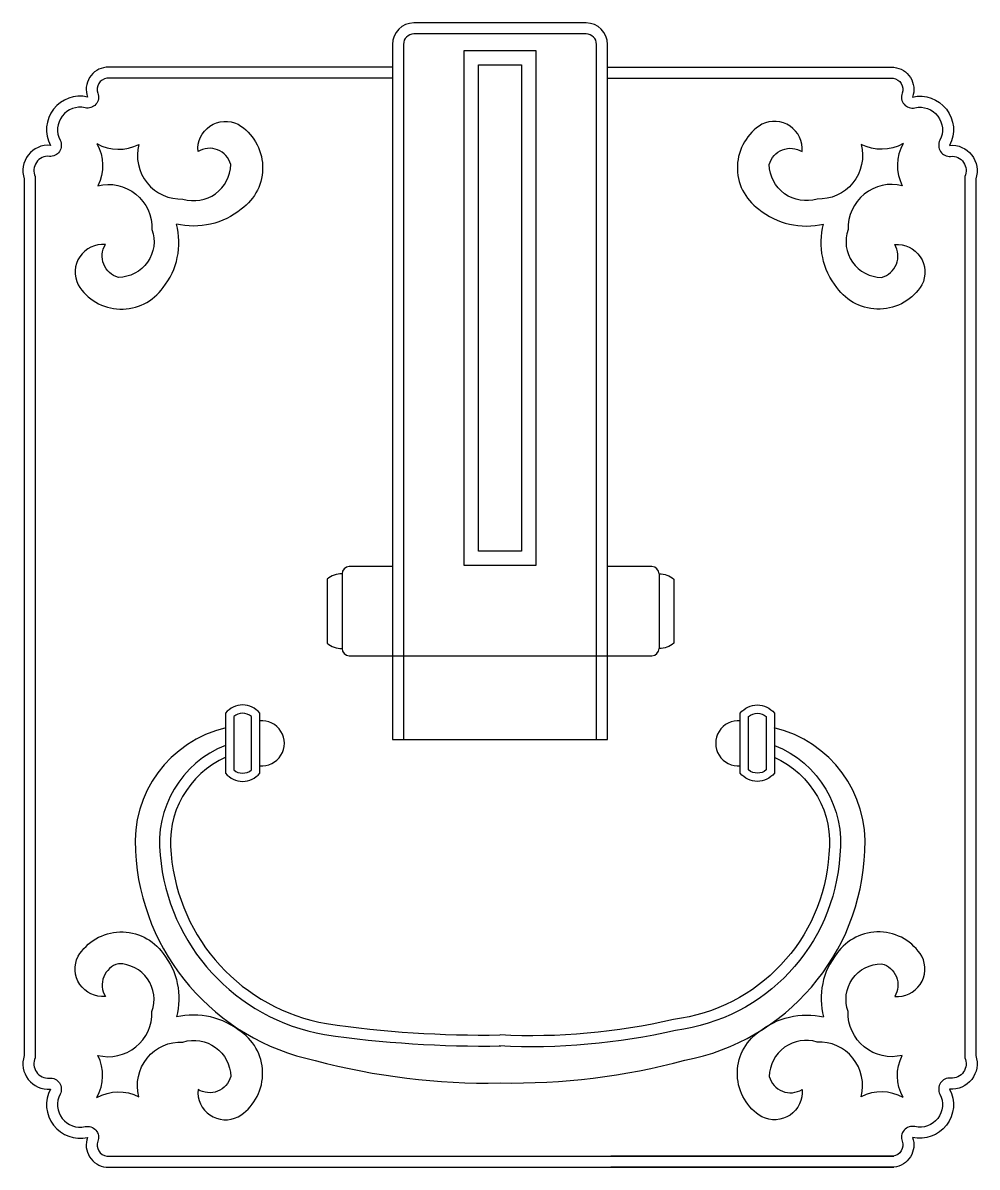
# Model space of a CAD drawing. Header units: metres. Extents: x 641 to 814, y 905 to 1112.
import ezdxf

# ---------------------------------------------------------------- set-up
doc = ezdxf.new("R2010")
doc.units = ezdxf.units.M
doc.layers.add('3', color=3, linetype='Continuous')
doc.layers.add('4', color=4, linetype='Continuous')

msp = doc.modelspace()

# ---------------------------------------------------------------- linework, layer by layer
at = {"layer": '3'}
for p, q in [((656.07, 1104.1), (656.07, 1104.1)), ((698.83, 1012.22), (698.83, 998.67)), ((756.31, 1012.22), (756.31, 998.67))]:
    msp.add_line(p, q, dxfattribs=at)
for points in [[(744.97, 982.16), (744.97, 1108.25, 0.41), (743.07, 1110.15), (711.87, 1110.15, 0.41), (709.97, 1108.25), (709.97, 982.16)], [(707.97, 1102.1), (656.18, 1102.1, 0.48), (654.57, 1099.41, -0.6), (652.25, 1096.75, 0.64), (647.72, 1090.86, -0.59), (645.77, 1087.94, 0.58), (643.22, 1084.26), (643.22, 924.45, 0.58), (645.77, 920.76, -0.59), (647.72, 917.84, 0.64), (652.25, 911.95, -0.6), (654.57, 909.29, 0.48), (656.18, 906.61), (798.87, 906.61)], [(746.97, 1102.1), (798.76, 1102.1, -0.48), (800.37, 1099.41, 0.6), (802.69, 1096.75, -0.64), (807.22, 1090.86, 0.59), (809.17, 1087.94, -0.58), (811.72, 1084.26), (811.72, 924.45, -0.58), (809.17, 920.76, 0.59), (807.22, 917.84, -0.64), (802.69, 911.95, 0.6), (800.37, 909.29, -0.48), (798.76, 906.61), (747.57, 906.61)], [(677.71, 981.11, 0.34), (665.86, 961.18, 0.34), (695.64, 928.66, 0.04), (727.61, 926.59, 0.09)], [(777.23, 981.11, -0.34), (789.08, 961.18, -0.36), (759.31, 929.41, -0.07), (727.33, 926.59, -0.09)]]:
    msp.add_lwpolyline(points, format="xyb", dxfattribs=at)
for points in [[(723.57, 1016.33), (723.57, 1104.53), (731.37, 1104.53), (731.37, 1016.33)], [(731.37, 1022.4), (731.37, 1016.33), (723.57, 1016.33), (723.57, 1022.4)]]:
    msp.add_lwpolyline(points, dxfattribs=at)
for points in [[(679.21, 986.35), (679.21, 976.65, 0.37), (682.4, 976.65), (682.4, 986.35, 0.37)], [(775.73, 986.35), (775.73, 976.65, -0.37), (772.54, 976.65), (772.54, 986.35, -0.37)]]:
    msp.add_lwpolyline(points, format="xyb", close=True, dxfattribs=at)
at = {"layer": '4'}
for points in [[(707.97, 982.16), (746.97, 982.16), (746.97, 1108.25, 0.41), (743.07, 1112.15), (711.87, 1112.15, 0.41), (707.97, 1108.25)], [(677.71, 986.95), (677.71, 976.06, 0.48), (683.9, 976.06), (683.9, 986.95, 0.48)], [(777.23, 986.95), (777.23, 976.06, -0.48), (771.04, 976.06), (771.04, 986.95, -0.48)]]:
    msp.add_lwpolyline(points, format="xyb", close=True, dxfattribs=at)
for points in [[(720.97, 1013.73), (720.97, 1107.13), (733.97, 1107.13), (733.97, 1013.73)], [(733.97, 1022.55), (733.97, 1013.73), (720.97, 1013.73), (720.97, 1022.55)]]:
    msp.add_lwpolyline(points, dxfattribs=at)
for points in [[(707.97, 1104.1), (656.07, 1104.1, 0.49), (652.7, 1098.7, 0.64), (645.95, 1089.94, 0.54), (641.22, 1083.87), (641.22, 924.83, 0.54), (645.95, 918.76, 0.64), (652.7, 910, 0.49), (656.07, 904.61), (656.07, 904.61), (798.87, 904.61)], [(746.97, 1104.1), (798.87, 1104.1, -0.49), (802.25, 1098.7, -0.64), (808.99, 1089.94, -0.54), (813.72, 1083.87), (813.72, 924.83, -0.54), (808.99, 918.76, -0.64), (802.25, 910, -0.49), (798.87, 904.61), (798.87, 904.61), (747.57, 904.61)], [(654.39, 1090.25, 0.25), (662.02, 1090.12, 0.51), (670, 1080.2, 0.5), (678.66, 1086.46, 0.5), (672.72, 1088.81, -0.59), (679.99, 1093.76, -0.54), (680.57, 1078.37, -0.23), (668.8, 1075.65, -0.2)], [(800.55, 1090.25, -0.25), (792.92, 1090.12, -0.51), (784.95, 1080.2, -0.5), (776.28, 1086.46, -0.5), (782.23, 1088.81, 0.59), (774.95, 1093.76, 0.54), (774.38, 1078.37, 0.23), (786.14, 1075.65, 0.2)], [(654.39, 1090.25, -0.25), (654.56, 1082.62, -0.5), (664.36, 1074.67, -0.52), (658.29, 1065.99, -0.5), (655.92, 1071.93, 0.59), (650.99, 1064.64, 0.54), (666.38, 1064.13, 0.24), (668.8, 1075.65, 0.2)], [(800.55, 1090.25, 0.25), (800.39, 1082.62, 0.5), (790.59, 1074.67, 0.52), (796.65, 1065.99, 0.5), (799.03, 1071.93, -0.59), (803.95, 1064.64, -0.54), (788.56, 1064.13, -0.24), (786.14, 1075.65, -0.2)], [(707.97, 1013.52), (700.13, 1013.52, 0.41), (698.83, 1012.22)], [(756.31, 1012.22), (756.31, 1012.22, 0.41), (755.01, 1013.52), (746.97, 1013.52)], [(698.83, 1012.22, 0.19), (696.15, 1011.26), (696.15, 999.63, 0.19), (698.83, 998.67)], [(756.31, 1012.22, -0.19), (758.99, 1011.26), (758.99, 999.63, -0.19), (756.31, 998.67)], [(698.83, 998.67), (698.83, 998.67, 0.41), (700.13, 997.37), (755.01, 997.37, 0.41), (756.31, 998.67)], [(677.78, 984.26, 0.37), (661.36, 961.94, 0.34), (693.96, 923.96, 0.07), (727.47, 919.87, 0.07), (760.99, 924.01, 0.35), (793.59, 961.94, 0.37), (777.16, 984.26)], [(677.78, 978.98, 0.33), (667.85, 961.35, 0.34), (696.02, 930.63, 0.04), (727.47, 928.58, 0.09)], [(777.16, 978.98, -0.33), (787.09, 961.35, -0.36), (758.93, 931.39, -0.07), (727.47, 928.58, -0.09)], [(654.39, 917.24, 0.25), (654.56, 924.88, 0.5), (664.36, 932.82, 0.52), (658.29, 941.5, 0.5), (655.92, 935.56, -0.59), (650.99, 942.86, -0.54), (666.38, 943.37, -0.24), (668.8, 931.85, -0.2)], [(800.55, 917.24, -0.25), (800.39, 924.88, -0.5), (790.59, 932.82, -0.52), (796.65, 941.5, -0.5), (799.03, 935.56, 0.59), (803.95, 942.86, 0.54), (788.56, 943.37, 0.24), (786.14, 931.85, 0.2)], [(654.39, 917.24, -0.25), (662.02, 917.38, -0.51), (670, 927.3, -0.5), (678.66, 921.04, -0.5), (672.72, 918.69, 0.59), (679.99, 913.73, 0.54), (680.57, 929.12, 0.23), (668.8, 931.85, 0.2)], [(800.55, 917.24, 0.25), (792.92, 917.38, 0.51), (784.95, 927.3, 0.5), (776.28, 921.04, 0.5), (782.23, 918.69, -0.59), (774.95, 913.73, -0.54), (774.38, 929.12, -0.23), (786.14, 931.85, -0.2)]]:
    msp.add_lwpolyline(points, format="xyb", dxfattribs=at)
for centre, start, end in [((684.27, 981.48), 264.88, 95.12), ((770.68, 981.48), 84.88, 275.12)]:
    msp.add_arc(centre, 4.11, start, end, dxfattribs=at)

doc.saveas('drawing.dxf')
